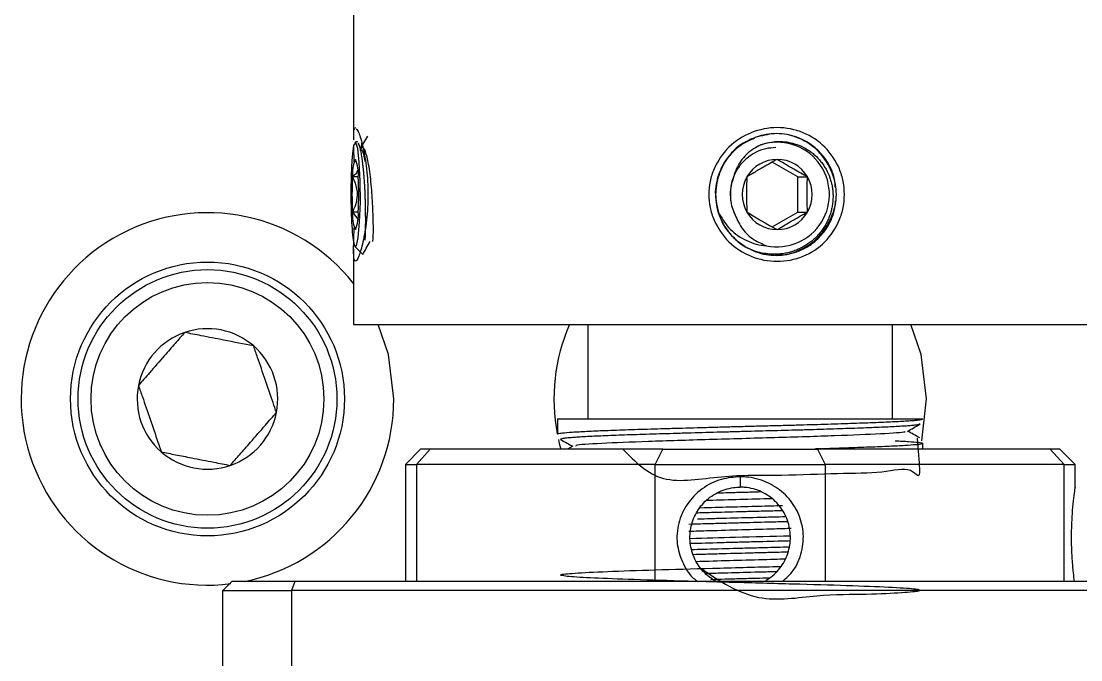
# Model space of a CAD drawing. Header units: millimetres. Extents: x 0 to 279, y 0 to 216.
# Drawn here: x 38.88 to 44.68, y 121.3 to 124.8 of the extents above; entities that cross this region are included whole.
import ezdxf

# ---------------------------------------------------------------- set-up
doc = ezdxf.new("R2010")
doc.units = ezdxf.units.MM

msp = doc.modelspace()

# ---------------------------------------------------------------- linework, layer by layer
at = {"color": 7, "linetype": 'Continuous', "lineweight": 25}
for p, q in [((40.6973, 125.0613), (40.6973, 124.1519)), ((40.7008, 124.0324), (40.6982, 124.1121)), ((40.7066, 124.1406), (40.7044, 124.1384)), ((40.743, 124.0989), (40.7231, 124.1338)), ((40.7397, 124.1368), (40.7403, 124.1147)), ((43.129, 123.9493), (42.9894, 124.0302)), ((40.723, 123.9493), (40.6911, 123.9493)), ((43.129, 123.9493), (43.1826, 123.9493)), ((43.129, 123.7569), (43.129, 123.9493)), ((40.6911, 123.7569), (40.7202, 123.7188)), ((40.723, 123.7569), (40.6911, 123.7569)), ((42.9893, 123.6759), (43.129, 123.7569)), ((43.129, 123.7569), (43.1826, 123.7569)), ((40.6973, 123.5542), (40.6973, 123.1414)), ((40.7044, 123.5678), (40.7457, 123.526)), ((40.6973, 123.1414), (44.9306, 123.1414)), ((41.9806, 123.1414), (41.9806, 122.6248)), ((43.6473, 122.6248), (43.6473, 123.1414)), ((43.808, 122.5045), (43.834, 122.7331)), ((41.814, 122.6248), (41.814, 122.5409)), ((41.814, 122.6248), (43.8138, 122.6248)), ((41.8984, 122.4749), (41.8694, 122.4581)), ((43.814, 122.4581), (43.814, 122.4895)), ((41.064, 122.4581), (40.9806, 122.3748)), ((41.1159, 122.4581), (41.0409, 122.3748)), ((41.1159, 122.4581), (41.064, 122.4581)), ((42.3907, 122.4581), (41.1159, 122.4581)), ((42.3479, 122.3748), (42.3907, 122.4581)), ((42.3907, 122.4581), (43.2373, 122.4581)), ((43.2373, 122.4581), (43.2801, 122.3748)), ((44.512, 122.4581), (43.2373, 122.4581)), ((44.5871, 122.3748), (44.512, 122.4581)), ((44.564, 122.4581), (44.512, 122.4581)), ((44.6473, 122.3748), (44.564, 122.4581)), ((40.9806, 122.3748), (40.9806, 121.7331)), ((40.9806, 122.3748), (41.0409, 122.3748)), ((42.3479, 122.3748), (41.0409, 122.3748)), ((41.0409, 122.3748), (41.0409, 121.7331)), ((42.3479, 122.3748), (43.2801, 122.3748)), ((42.3479, 121.7331), (42.3479, 122.3748)), ((43.2801, 122.3748), (43.2801, 121.7331)), ((44.5871, 122.3748), (43.2801, 122.3748)), ((44.5871, 121.7331), (44.5871, 122.3748)), ((44.5871, 122.3748), (44.6473, 122.3748)), ((44.6473, 122.2498), (44.6473, 122.3748)), ((42.814, 122.3072), (42.814, 122.2498)), ((39.9806, 121.6831), (40.0306, 121.7331)), ((40.3761, 121.7331), (40.0306, 121.7331)), ((40.3761, 121.7331), (40.3574, 121.6831)), ((45.2518, 121.7331), (40.3761, 121.7331)), ((39.9806, 120.9248), (39.9806, 121.6831)), ((39.9806, 121.6831), (40.3574, 121.6831)), ((45.2705, 121.6831), (40.3574, 121.6831)), ((40.3574, 121.6831), (40.3574, 120.9248))]:
    msp.add_line(p, q, dxfattribs=at)
at = {"color": 7, "linetype": 'Continuous', "lineweight": 25, "flags": 128}
for points in [[(40.7014, 123.5726), (40.7125, 123.5721), (40.7227, 123.6176), (40.7304, 123.7018), (40.7342, 123.8107), (40.7336, 123.9266), (40.7286, 124.0305), (40.7201, 124.1052), (40.7095, 124.1386), (40.6984, 124.1252)], [(40.9173, 122.7331), (40.8877, 122.9772), (40.832, 123.1414)], [(43.834, 122.7331), (43.8043, 122.9772), (43.7487, 123.1414)], [(41.8186, 122.5103), (41.8236, 122.489), (41.8318, 122.4581)]]:
    msp.add_lwpolyline(points, dxfattribs=at)
at = {"color": 7, "linetype": 'Continuous', "lineweight": 25}
for radius in [0.75, 0.7083, 0.6375]:
    msp.add_circle((39.8973, 122.7331), radius, dxfattribs=at)
for centre, radius, start, end in [((43.0162, 123.853), 0.2864, 258.20399, 108.12941), ((40.8949, 123.9649), 0.2044, 156.77507, 184.38541), ((40.5192, 123.9649), 0.2044, 355.61459, 23.22493), ((43.0169, 123.8541), 0.1914, 90.05009, 150.17884), ((43.0166, 123.8541), 0.1914, 29.82116, 89.94991), ((42.5418, 123.8531), 1.8533, 177.02376, 182.97624), ((38.8722, 123.8531), 1.8533, 357.02376, 2.97624), ((43.0184, 123.8531), 0.1932, 150.12878, 209.87122), ((43.0151, 123.8531), 0.1932, 330.12878, 29.87122), ((39.8973, 122.7331), 1.02, 38.34275, 277.23102), ((40.8949, 123.7412), 0.2044, 175.61459, 203.22493), ((40.5192, 123.7412), 0.2044, 336.77507, 4.38541), ((43.0136, 123.8524), 0.333, 197.09644, 241.72439), ((43.0169, 123.8521), 0.1914, 209.82116, 269.94991), ((43.0166, 123.8521), 0.1914, 270.05009, 330.17884), ((39.8973, 122.7331), 0.3849, 48.90698, 108.90698), ((42.814, 122.7331), 1.02, 156.40139, 190.84283), ((39.8973, 122.7331), 0.3849, 108.90698, 168.90698), ((39.8973, 122.7331), 0.3849, 348.90698, 48.90698), ((39.8973, 122.7331), 0.3849, 168.90698, 228.90698), ((39.8973, 122.7331), 1.02, 281.36488, 0), ((39.8973, 122.7331), 0.3849, 288.90698, 348.90698), ((39.8973, 122.7331), 0.3849, 228.90698, 288.90698)]:
    msp.add_arc(centre, radius, start, end, dxfattribs=at)
for points, knots in [([(40.6982, 124.1519), (40.6979, 124.1663), (40.6972, 124.21), (40.7031, 124.2155), (40.7071, 124.2192)], [0, 0, 0, 0, 0.330177, 1, 1, 1, 1]), ([(43.3851, 123.8531), (43.3837, 123.8292), (43.3809, 123.7812), (43.3516, 123.6892), (43.2845, 123.5867), (43.1618, 123.5066), (43.0168, 123.4772), (42.8709, 123.5066), (42.7458, 123.5868), (42.6763, 123.6894), (42.647, 123.7814), (42.6396, 123.8534), (42.647, 123.9254), (42.6762, 124.0172), (42.746, 124.1195), (42.8711, 124.1996), (43.0172, 124.2291), (43.1622, 124.1994), (43.2847, 124.1192), (43.3518, 124.0168), (43.381, 123.9249), (43.3837, 123.8769), (43.3851, 123.8531)], [0, 0, 0, 0, 0.030863, 0.062197, 0.124436, 0.187094, 0.25002, 0.312949, 0.375574, 0.437846, 0.469239, 0.50015, 0.530966, 0.562303, 0.624458, 0.687121, 0.7501, 0.813074, 0.875722, 0.937865, 0.969183, 1, 1, 1, 1]), ([(40.7115, 124.2124), (40.7159, 124.2077), (40.726, 124.1968), (40.7496, 124.118), (40.7666, 124.0169), (40.7747, 123.9249), (40.7754, 123.8769), (40.7758, 123.8531)], [0, 0, 0, 0, 0.204207, 0.470917, 0.735475, 0.868804, 1, 1, 1, 1]), ([(40.7735, 124.1729), (40.7664, 124.1605), (40.7542, 124.1391), (40.7421, 124.118), (40.7371, 124.1092)], [0, 0, 0, 0, 0.585359, 1, 1, 1, 1]), ([(43.3415, 123.8531), (43.3379, 123.8912), (43.3321, 123.9526), (43.2939, 124.0314), (43.2484, 124.0907), (43.1901, 124.1375), (43.1123, 124.1755), (43.0132, 124.1931), (42.9132, 124.1757), (42.8341, 124.1377), (42.7746, 124.091), (42.7272, 124.0317), (42.6893, 123.953), (42.6699, 123.8577), (42.687, 123.7882), (42.695, 123.7558)], [0, 0, 0, 0, 0.099277, 0.160084, 0.228239, 0.296051, 0.356776, 0.456665, 0.556632, 0.617354, 0.685134, 0.753368, 0.814209, 0.913416, 1, 1, 1, 1]), ([(42.8908, 124.1601), (42.8689, 124.1519), (42.8114, 124.1304), (42.7389, 124.0565), (42.6863, 123.9536), (42.6724, 123.8374), (42.6982, 123.724), (42.76, 123.6232), (42.8243, 123.5802), (42.8558, 123.5591)], [0, 0, 0, 0, 0.092699, 0.243648, 0.397839, 0.546343, 0.697024, 0.851258, 1, 1, 1, 1]), ([(42.8824, 124.1582), (42.8534, 124.144), (42.7891, 124.1126), (42.7197, 124.0255), (42.6808, 123.9209), (42.6767, 123.8274), (42.6903, 123.7739), (42.6953, 123.7545)], [0, 0, 0, 0, 0.197357, 0.439256, 0.662834, 0.877174, 1, 1, 1, 1]), ([(43.3348, 123.893), (43.3348, 123.8958), (43.3347, 123.9281), (43.313, 123.9883), (43.269, 124.0651), (43.2048, 124.1261), (43.1197, 124.1723), (43.0164, 124.195), (42.9439, 124.1772), (42.9096, 124.1689)], [0, 0, 0, 0, 0.014305, 0.165783, 0.319548, 0.470117, 0.616168, 0.81865, 1, 1, 1, 1]), ([(40.6984, 124.1252), (40.6978, 124.1219), (40.6965, 124.1153), (40.6945, 124.103), (40.6927, 124.089), (40.6909, 124.0726), (40.6892, 124.0542), (40.6878, 124.0349), (40.6866, 124.0152), (40.6856, 123.9954), (40.6848, 123.9745), (40.6842, 123.9559), (40.6839, 123.9442), (40.6838, 123.94)], [0, 0, 0, 0, 0.0914011, 0.1833479, 0.2817744, 0.38101, 0.4829305, 0.5858177, 0.6745793, 0.7639801, 0.8554035, 0.9475277, 1, 1, 1, 1]), ([(40.7071, 124.1402), (40.7086, 124.1418), (40.7124, 124.1457), (40.7161, 124.1427), (40.7183, 124.1409)], [0, 0, 0, 0, 0.410065, 1, 1, 1, 1]), ([(40.7226, 124.1336), (40.7234, 124.1324), (40.7264, 124.1278), (40.7311, 124.1115), (40.7369, 124.0856), (40.7415, 124.0579), (40.745, 124.0329), (40.7474, 124.0126), (40.7497, 123.9911), (40.7519, 123.9684), (40.7538, 123.9446), (40.7555, 123.9201), (40.757, 123.8952), (40.7583, 123.87), (40.7593, 123.8443), (40.7601, 123.8186), (40.7607, 123.7931), (40.7612, 123.7678), (40.7615, 123.7428), (40.7617, 123.7183), (40.7616, 123.6946), (40.7614, 123.6718), (40.7609, 123.6499), (40.7603, 123.6295), (40.7596, 123.6136), (40.7591, 123.6052), (40.7589, 123.6024)], [0, 0, 0, 0, 0.025998, 0.098458, 0.17244, 0.246342, 0.283829, 0.321838, 0.359372, 0.397442, 0.435784, 0.474684, 0.512219, 0.550014, 0.58862, 0.627496, 0.665527, 0.703809, 0.742877, 0.782217, 0.821277, 0.860607, 0.900794, 0.941275, 0.980335, 1, 1, 1, 1]), ([(40.8029, 123.5964), (40.8033, 123.5995), (40.8041, 123.6057), (40.8054, 123.6319), (40.8058, 123.6691), (40.8048, 123.7173), (40.8027, 123.7733), (40.7995, 123.8328), (40.7954, 123.893), (40.7894, 123.9517), (40.7819, 124.0056), (40.7734, 124.0505), (40.7647, 124.0839), (40.7551, 124.1061), (40.7481, 124.1091), (40.7446, 124.1106)], [0, 0, 0, 0, 0.077885, 0.152939, 0.228801, 0.30708, 0.385604, 0.462157, 0.536786, 0.614212, 0.692905, 0.770622, 0.845469, 0.921612, 1, 1, 1, 1]), ([(43.0084, 124.1099), (42.9902, 124.1087), (42.9522, 124.1062), (42.898, 124.0851), (42.8481, 124.0523), (42.8069, 124.0079), (42.7769, 123.9544), (42.7605, 123.8958), (42.7581, 123.8356), (42.7675, 123.7831), (42.7808, 123.7527), (42.7861, 123.7406)], [0, 0, 0, 0, 0.107287, 0.223457, 0.337286, 0.455475, 0.575307, 0.693367, 0.807099, 0.923451, 1, 1, 1, 1]), ([(42.9271, 124.1252), (42.9136, 124.1183), (42.8707, 124.0961), (42.8136, 124.0397), (42.7842, 123.9775), (42.7764, 123.9442), (42.7754, 123.94)], [0, 0, 0, 0, 0.1839598, 0.5858034, 0.9473134, 1, 1, 1, 1]), ([(42.9271, 124.1252), (42.9346, 124.1279), (42.9574, 124.1359), (42.9894, 124.142), (43.0217, 124.1442), (43.0541, 124.1435), (43.0863, 124.1388), (43.1175, 124.13), (43.1479, 124.1186), (43.1767, 124.1034), (43.2035, 124.0847), (43.2289, 124.0637), (43.2517, 124.0395), (43.2714, 124.0126), (43.289, 123.9838), (43.303, 123.9527), (43.3129, 123.9201), (43.3183, 123.8952), (43.3216, 123.87), (43.3227, 123.8443), (43.3217, 123.8186), (43.3187, 123.7931), (43.3136, 123.7678), (43.3063, 123.7428), (43.297, 123.7183), (43.2857, 123.6946), (43.2723, 123.6718), (43.2569, 123.6499), (43.2397, 123.6294), (43.2209, 123.6106), (43.2008, 123.5935), (43.179, 123.578), (43.156, 123.5643), (43.1321, 123.5526), (43.1073, 123.5429), (43.0816, 123.5352), (43.0551, 123.5295), (43.0281, 123.5261), (43.0006, 123.5249), (42.9729, 123.5261), (42.939, 123.5305), (42.8991, 123.54), (42.8704, 123.5527), (42.8558, 123.5591)], [0, 0, 0, 0, 0.019637, 0.059579, 0.079931, 0.099569, 0.13951, 0.159863, 0.1795, 0.21943, 0.239758, 0.259789, 0.300502, 0.32123, 0.341699, 0.383332, 0.404547, 0.425016, 0.445627, 0.46668, 0.487881, 0.508621, 0.529498, 0.550804, 0.572257, 0.593558, 0.615007, 0.636922, 0.658998, 0.680299, 0.701748, 0.723661, 0.745733, 0.767186, 0.788778, 0.810811, 0.832995, 0.855127, 0.877414, 0.900185, 0.923123, 0.961162, 1, 1, 1, 1]), ([(40.7615, 124.0338), (40.7603, 124.0403), (40.7561, 124.0632), (40.75, 124.0857), (40.7445, 124.0942), (40.7427, 124.0971)], [0, 0, 0, 0, 0.207691, 0.735739, 1, 1, 1, 1]), ([(43.0167, 124.0455), (42.9919, 124.0318), (42.9494, 124.0082), (42.8911, 123.9739), (42.8632, 123.9569), (42.8508, 123.9493)], [0, 0, 0, 0, 0.439105, 0.751358, 1, 1, 1, 1]), ([(43.1826, 123.9493), (43.1578, 123.9631), (43.1153, 123.9867), (43.057, 124.0209), (43.0291, 124.038), (43.0167, 124.0455)], [0, 0, 0, 0, 0.439105, 0.751358, 1, 1, 1, 1]), ([(40.7197, 123.9889), (40.7181, 123.9833), (40.7142, 123.9694), (40.6997, 123.9569), (40.6911, 123.9493)], [0, 0, 0, 0, 0.400086, 1, 1, 1, 1]), ([(40.6838, 123.94), (40.6835, 123.9307), (40.6824, 123.894), (40.6819, 123.8237), (40.6839, 123.7685), (40.6849, 123.7406)], [0, 0, 0, 0, 0.14307, 0.566595, 1, 1, 1, 1]), ([(40.6911, 123.9493), (40.6962, 123.9384), (40.7103, 123.9077), (40.7213, 123.851), (40.7094, 123.7961), (40.6955, 123.7663), (40.6911, 123.7569)], [0, 0, 0, 0, 0.180942, 0.506293, 0.843975, 1, 1, 1, 1]), ([(42.7754, 123.94), (42.7724, 123.9307), (42.7651, 123.9078), (42.7597, 123.8693), (42.7606, 123.8256), (42.7687, 123.7818), (42.7803, 123.7544), (42.7861, 123.7406)], [0, 0, 0, 0, 0.142624, 0.35145, 0.566333, 0.779919, 1, 1, 1, 1]), ([(42.8508, 123.9493), (42.8503, 123.9384), (42.849, 123.9077), (42.8479, 123.851), (42.8491, 123.7961), (42.8504, 123.7663), (42.8508, 123.7569)], [0, 0, 0, 0, 0.180942, 0.506293, 0.843975, 1, 1, 1, 1]), ([(43.1826, 123.7569), (43.1822, 123.7663), (43.1809, 123.7961), (43.1797, 123.851), (43.1808, 123.9077), (43.1821, 123.9384), (43.1826, 123.9493)], [0, 0, 0, 0, 0.156025, 0.493707, 0.819058, 1, 1, 1, 1]), ([(40.7758, 123.8531), (40.7754, 123.8292), (40.7746, 123.7812), (40.7666, 123.6892), (40.7494, 123.5867), (40.7245, 123.5066), (40.7053, 123.477), (40.6966, 123.5074), (40.6974, 123.5748), (40.6998, 123.6436), (40.7007, 123.6705)], [0, 0, 0, 0, 0.074275, 0.149683, 0.299465, 0.450256, 0.601692, 0.753137, 0.903849, 1, 1, 1, 1]), ([(42.8504, 123.5633), (42.8668, 123.5547), (42.917, 123.5283), (43.0132, 123.5135), (43.112, 123.5305), (43.1898, 123.5685), (43.2481, 123.6153), (43.2938, 123.6745), (43.3321, 123.7534), (43.3379, 123.8149), (43.3415, 123.8531)], [0, 0, 0, 0, 0.079936, 0.244986, 0.410005, 0.510308, 0.622309, 0.735114, 0.835746, 1, 1, 1, 1]), ([(43.0033, 123.5228), (43.0186, 123.5222), (43.0634, 123.5206), (43.1347, 123.5433), (43.2107, 123.587), (43.2738, 123.6504), (43.3159, 123.7287), (43.3362, 123.7876), (43.3357, 123.8177), (43.3357, 123.8185)], [0, 0, 0, 0, 0.093716, 0.274501, 0.449278, 0.630416, 0.814538, 0.995073, 1, 1, 1, 1]), ([(42.6953, 123.7545), (42.7121, 123.726), (42.7476, 123.6658), (42.8349, 123.6012), (42.9109, 123.5759), (42.9525, 123.573), (42.9576, 123.5726)], [0, 0, 0, 0, 0.296512, 0.624808, 0.953918, 1, 1, 1, 1]), ([(42.8508, 123.7569), (42.8735, 123.7431), (42.9122, 123.7195), (42.9722, 123.6853), (43.003, 123.6682), (43.0167, 123.6606)], [0, 0, 0, 0, 0.439105, 0.751358, 1, 1, 1, 1]), ([(43.0167, 123.6606), (43.0394, 123.6744), (43.0781, 123.698), (43.1381, 123.7322), (43.1689, 123.7493), (43.1826, 123.7569)], [0, 0, 0, 0, 0.439105, 0.751358, 1, 1, 1, 1]), ([(40.6849, 123.7406), (40.686, 123.714), (40.6883, 123.6609), (40.6944, 123.6035), (40.6991, 123.5824), (40.7014, 123.5726)], [0, 0, 0, 0, 0.348466, 0.697112, 1, 1, 1, 1]), ([(42.7861, 123.7406), (42.798, 123.714), (42.8217, 123.6609), (42.8849, 123.6035), (42.9346, 123.5824), (42.9576, 123.5726)], [0, 0, 0, 0, 0.348466, 0.697112, 1, 1, 1, 1]), ([(40.7471, 123.5238), (40.7536, 123.5354), (40.7673, 123.5594), (40.7811, 123.5835), (40.7883, 123.596)], [0, 0, 0, 0, 0.480461, 1, 1, 1, 1]), ([(39.7726, 123.0972), (39.7553, 123.0774), (39.72, 123.0369), (39.6546, 122.9619), (39.5844, 122.8815), (39.5395, 122.83), (39.5196, 122.8071)], [0, 0, 0, 0, 0.216453, 0.440306, 0.751896, 1, 1, 1, 1]), ([(40.1503, 123.0232), (40.0962, 123.0338), (40.0037, 123.0519), (39.8692, 123.0783), (39.8023, 123.0914), (39.7726, 123.0972)], [0, 0, 0, 0, 0.439122, 0.751371, 1, 1, 1, 1]), ([(40.275, 122.659), (40.2689, 122.6769), (40.2496, 122.7333), (40.214, 122.8371), (40.1773, 122.9444), (40.1574, 123.0024), (40.1503, 123.0232)], [0, 0, 0, 0, 0.156025, 0.493707, 0.819058, 1, 1, 1, 1]), ([(39.5196, 122.8071), (39.5267, 122.7864), (39.5466, 122.7284), (39.5833, 122.6211), (39.6189, 122.5173), (39.6382, 122.4609), (39.6443, 122.443)], [0, 0, 0, 0, 0.180942, 0.506293, 0.843975, 1, 1, 1, 1]), ([(40.022, 122.369), (40.0394, 122.3888), (40.0746, 122.4292), (40.14, 122.5043), (40.2102, 122.5847), (40.2551, 122.6362), (40.275, 122.659)], [0, 0, 0, 0, 0.216453, 0.440306, 0.751896, 1, 1, 1, 1]), ([(41.8157, 122.5409), (41.8151, 122.5411), (41.8125, 122.5421), (41.8196, 122.5438), (41.8355, 122.5467), (41.8671, 122.5496), (41.9113, 122.5526), (41.9643, 122.5556), (42.0297, 122.5587), (42.1057, 122.5617), (42.1886, 122.5647), (42.2808, 122.5676), (42.38, 122.5705), (42.4834, 122.5735), (42.5921, 122.5765), (42.7032, 122.5796), (42.7876, 122.5819), (42.8717, 122.5841), (42.9553, 122.5863), (43.0388, 122.5884), (43.1475, 122.5913), (43.2518, 122.5944), (43.3493, 122.5974), (43.4418, 122.6005), (43.5258, 122.6035), (43.5993, 122.6065), (43.6653, 122.6093), (43.7195, 122.6122), (43.7607, 122.6153), (43.7891, 122.618), (43.8087, 122.6207), (43.8105, 122.6226), (43.8112, 122.6233)], [0, 0, 0, 0, 0.008009, 0.035267, 0.062922, 0.116622, 0.143879, 0.171533, 0.225232, 0.252489, 0.280143, 0.333845, 0.361103, 0.388758, 0.442457, 0.469714, 0.497368, 0.524052, 0.550922, 0.578376, 0.606032, 0.659731, 0.686988, 0.714642, 0.768343, 0.795601, 0.823257, 0.876956, 0.904213, 0.931867, 0.974199, 1, 1, 1, 1]), ([(43.7931, 122.5978), (43.795, 122.5971), (43.8005, 122.5949), (43.7914, 122.5918), (43.7693, 122.5887), (43.7458, 122.5865), (43.716, 122.5842), (43.6793, 122.582), (43.6365, 122.5798), (43.5718, 122.577), (43.496, 122.574), (43.4109, 122.5709), (43.3202, 122.5678), (43.2218, 122.5648), (43.118, 122.5618), (43.0114, 122.5589), (42.9015, 122.5561), (42.7908, 122.5531), (42.6804, 122.55), (42.5713, 122.5469), (42.4662, 122.5439), (42.3645, 122.5409), (42.2685, 122.5381), (42.1809, 122.5352), (42.0992, 122.5322), (42.0273, 122.5291), (41.967, 122.5261), (41.9278, 122.5238), (41.895, 122.5215), (41.8684, 122.5193), (41.8485, 122.5172), (41.832, 122.5143), (41.8269, 122.512), (41.8329, 122.5103), (41.8332, 122.5102)], [0, 0, 0, 0, 0.025119, 0.076211, 0.102245, 0.127371, 0.152671, 0.178522, 0.204563, 0.229681, 0.280771, 0.306803, 0.331927, 0.383028, 0.409067, 0.434188, 0.485285, 0.511321, 0.536442, 0.587539, 0.613575, 0.638699, 0.689801, 0.71584, 0.740959, 0.792051, 0.818085, 0.843211, 0.868511, 0.894362, 0.920403, 0.945521, 0.996611, 1, 1, 1, 1]), ([(43.7296, 122.5556), (43.7408, 122.5621), (43.7632, 122.575), (43.7856, 122.5879), (43.7968, 122.5944)], [0, 0, 0, 0, 0.499984, 1, 1, 1, 1]), ([(43.7135, 122.5555), (43.7158, 122.5543), (43.7247, 122.5496), (43.5954, 122.5414), (43.3462, 122.531), (43.0065, 122.5206), (42.6405, 122.5102), (42.2981, 122.4998), (42.0429, 122.4893), (41.9071, 122.481), (41.9135, 122.4761), (41.9153, 122.4748)], [0, 0, 0, 0, 0.045445, 0.174442, 0.30344, 0.432437, 0.561435, 0.690433, 0.81943, 0.948428, 1, 1, 1, 1]), ([(43.7967, 122.5194), (43.7855, 122.5259), (43.7638, 122.5383), (43.7422, 122.5508), (43.7318, 122.5569)], [0, 0, 0, 0, 0.517685, 1, 1, 1, 1]), ([(41.8324, 122.5105), (41.8436, 122.504), (41.8649, 122.4917), (41.8862, 122.4794), (41.8962, 122.4736)], [0, 0, 0, 0, 0.526253, 1, 1, 1, 1]), ([(42.1717, 122.4576), (42.2389, 122.3897), (42.3765, 122.2507), (42.7133, 122.3205), (43.0444, 122.312), (43.3555, 122.3282), (43.604, 122.3256), (43.7634, 122.374), (43.8081, 122.2584), (43.7903, 122.4533), (43.7843, 122.5189)], [0, 0, 0, 0, 0.127694, 0.261724, 0.395786, 0.529809, 0.663865, 0.7979, 0.931943, 1, 1, 1, 1]), ([(43.662, 122.5042), (43.6754, 122.5035), (43.7031, 122.502), (43.7493, 122.4991), (43.7842, 122.4961), (43.8049, 122.4933), (43.8162, 122.4903), (43.8134, 122.4873), (43.7963, 122.4842), (43.7699, 122.4812), (43.7298, 122.4782), (43.6769, 122.4752), (43.6158, 122.4724), (43.5429, 122.4694), (43.4601, 122.4664), (43.371, 122.4634), (43.2911, 122.4608), (43.2308, 122.4591), (43.2221, 122.4588)], [0, 0, 0, 0, 0.0459088, 0.0946242, 0.1931769, 0.2434839, 0.2921967, 0.3907441, 0.4410482, 0.4897622, 0.5883119, 0.6386172, 0.687331, 0.7858804, 0.8361855, 0.8848983, 0.9834454, 1, 1, 1, 1]), ([(39.6443, 122.443), (39.6702, 122.4379), (39.7228, 122.4276), (39.8205, 122.4085), (39.9253, 122.3879), (39.9923, 122.3748), (40.022, 122.369)], [0, 0, 0, 0, 0.2164527, 0.4403056, 0.751896, 1, 1, 1, 1]), ([(42.814, 122.3072), (42.7793, 122.3042), (42.7051, 122.2978), (42.6014, 122.2452), (42.519, 122.1607), (42.4715, 122.0544), (42.4628, 121.9427), (42.494, 121.8388), (42.5356, 121.7659), (42.5734, 121.739), (42.5818, 121.7331)], [0, 0, 0, 0, 0.12858, 0.274381, 0.421951, 0.561286, 0.699704, 0.827452, 0.961829, 1, 1, 1, 1]), ([(43.045, 121.7331), (43.0662, 121.7523), (43.1154, 121.7967), (43.1558, 121.8951), (43.165, 122.0056), (43.1353, 122.1113), (43.0749, 122.2024), (42.9846, 122.2703), (42.8925, 122.3031), (42.834, 122.3061), (42.814, 122.3072)], [0, 0, 0, 0, 0.10589, 0.244714, 0.382921, 0.510732, 0.645, 0.783048, 0.925617, 1, 1, 1, 1]), ([(42.6894, 121.7301), (42.6875, 121.7309), (42.6715, 121.7377), (42.6449, 121.7569), (42.6107, 121.7875), (42.5824, 121.8242), (42.5602, 121.8654), (42.5454, 121.9096), (42.5383, 121.956), (42.539, 122.0019), (42.5473, 122.0469), (42.5626, 122.0893), (42.5849, 122.1292), (42.6135, 122.1649), (42.6482, 122.1958), (42.6875, 122.2204), (42.731, 122.2384), (42.7676, 122.2465), (42.7956, 122.2494), (42.8078, 122.2496), (42.814, 122.2498)], [0, 0, 0, 0, 0.008462, 0.071034, 0.133034, 0.196786, 0.259502, 0.324076, 0.386046, 0.449923, 0.510103, 0.57197, 0.63326, 0.696262, 0.758691, 0.822912, 0.885524, 0.950036, 0.97496, 1, 1, 1, 1]), ([(42.9546, 121.7393), (42.964, 121.745), (42.9863, 121.7586), (43.0168, 121.7874), (43.0453, 121.8236), (43.0675, 121.8649), (43.0824, 121.9091), (43.0896, 121.9554), (43.089, 122.0013), (43.0808, 122.0463), (43.0656, 122.0888), (43.0434, 122.1287), (43.0148, 122.1645), (42.9802, 122.1955), (42.941, 122.2202), (42.8975, 122.2382), (42.8608, 122.2464), (42.8327, 122.2494), (42.8202, 122.2496), (42.814, 122.2498)], [0, 0, 0, 0, 0.046233, 0.109784, 0.175127, 0.239475, 0.305731, 0.369302, 0.434828, 0.496578, 0.560057, 0.622949, 0.687601, 0.751624, 0.817483, 0.881732, 0.947934, 0.973904, 1, 1, 1, 1]), ([(44.6473, 122.2498), (44.6469, 122.2467), (44.6459, 122.2407), (44.6395, 122.1939), (44.6322, 122.1247), (44.6269, 122.0378), (44.626, 121.9439), (44.6299, 121.8546), (44.6367, 121.7789), (44.6408, 121.7479), (44.6427, 121.7331)], [0, 0, 0, 0, 0.126172, 0.252311, 0.379323, 0.50695, 0.633613, 0.759236, 0.885363, 1, 1, 1, 1]), ([(42.9879, 122.1868), (42.8695, 122.1835), (42.7451, 122.18), (42.6336, 122.1765), (42.6283, 122.1763)], [0, 0, 0, 0, 0.951656, 1, 1, 1, 1]), ([(42.9297, 122.2235), (42.909, 122.2229), (42.8614, 122.2216), (42.7789, 122.2194), (42.7181, 122.2177), (42.6842, 122.2168)], [0, 0, 0, 0, 0.253209, 0.58375, 1, 1, 1, 1]), ([(42.5969, 122.1373), (42.7045, 122.1403), (42.8576, 122.1445), (43.0028, 122.1485), (43.0458, 122.1497)], [0, 0, 0, 0, 0.703299, 1, 1, 1, 1]), ([(43.0465, 122.1206), (43.0322, 122.1202), (42.9901, 122.1191), (42.9194, 122.1173), (42.8072, 122.1143), (42.6946, 122.1113), (42.6078, 122.1089), (42.5774, 122.108), (42.5744, 122.1079)], [0, 0, 0, 0, 0.092898, 0.273095, 0.447582, 0.800572, 0.980758, 1, 1, 1, 1]), ([(42.5803, 122.0762), (42.6046, 122.0769), (42.6568, 122.0783), (42.7654, 122.0813), (42.8783, 122.0843), (42.9869, 122.0871), (43.0392, 122.0885), (43.064, 122.0891)], [0, 0, 0, 0, 0.152705, 0.328506, 0.669899, 0.843184, 1, 1, 1, 1]), ([(43.0934, 122.0235), (43.0634, 122.0225), (42.9254, 122.0181), (42.7146, 122.0125), (42.5689, 122.0078), (42.5321, 122.0066)], [0, 0, 0, 0, 0.171667, 0.790489, 1, 1, 1, 1]), ([(43.0743, 122.0606), (43.0727, 122.0606), (43.0452, 122.0598), (42.9625, 122.0577), (42.8522, 122.0547), (42.7416, 122.0517), (42.6433, 122.049), (42.5754, 122.047), (42.5337, 122.0458)], [0, 0, 0, 0, 0.009285, 0.157959, 0.460359, 0.614445, 0.763136, 1, 1, 1, 1]), ([(42.5399, 121.969), (42.6228, 121.9714), (42.8042, 121.9766), (42.988, 121.9814), (43.0879, 121.9841)], [0, 0, 0, 0, 0.456909, 1, 1, 1, 1]), ([(43.0883, 121.955), (43.0728, 121.9546), (43.0035, 121.9528), (42.9028, 121.9502), (42.7904, 121.9472), (42.6781, 121.9442), (42.5965, 121.9419), (42.542, 121.9404)], [0, 0, 0, 0, 0.087264, 0.391414, 0.54667, 0.697007, 1, 1, 1, 1]), ([(42.5472, 121.9086), (42.5683, 121.9092), (42.6431, 121.9113), (42.7489, 121.9142), (42.8613, 121.9172), (42.9648, 121.9199), (43.0379, 121.9218), (43.0833, 121.923)], [0, 0, 0, 0, 0.1206932, 0.4278418, 0.5837446, 0.7419204, 1, 1, 1, 1]), ([(43.0759, 121.8941), (43.0601, 121.8936), (43.0175, 121.8924), (42.946, 121.8906), (42.836, 121.8876), (42.7249, 121.8846), (42.6227, 121.8817), (42.5761, 121.8804), (42.5568, 121.8799)], [0, 0, 0, 0, 0.095172, 0.255719, 0.410588, 0.725586, 0.886092, 1, 1, 1, 1]), ([(43.0612, 121.8558), (43.0417, 121.8552), (42.9138, 121.8511), (42.7299, 121.8462), (42.5976, 121.842), (42.5746, 121.8413)], [0, 0, 0, 0, 0.129149, 0.848536, 1, 1, 1, 1]), ([(42.5996, 121.8041), (42.7016, 121.736), (42.8988, 121.6044), (43.244, 121.6655), (43.5166, 121.6613), (43.7142, 121.6734), (43.8091, 121.6818), (43.7921, 121.6908), (43.6646, 121.6996), (43.4412, 121.7089), (43.1469, 121.7174), (42.8152, 121.7269), (42.4833, 121.7353), (42.1957, 121.7444), (41.9802, 121.7528), (41.8476, 121.7612), (41.814, 121.7703), (41.8925, 121.7787), (42.0746, 121.7882), (42.3411, 121.7967), (42.6577, 121.8059), (42.9052, 121.8123), (43.0229, 121.8157), (43.0378, 121.8161)], [0, 0, 0, 0, 0.053356, 0.103178, 0.153, 0.202827, 0.252645, 0.302475, 0.352291, 0.402118, 0.451939, 0.501761, 0.551588, 0.601405, 0.647638, 0.693854, 0.743679, 0.793502, 0.843323, 0.893151, 0.942968, 0.992798, 1, 1, 1, 1]), ([(43.0107, 121.7863), (43.0061, 121.7862), (42.9744, 121.7854), (42.8863, 121.7831), (42.7736, 121.7801), (42.677, 121.7775), (42.6371, 121.7764), (42.6252, 121.776)], [0, 0, 0, 0, 0.037023, 0.251347, 0.684929, 0.906253, 1, 1, 1, 1]), ([(42.6532, 121.7449), (42.6794, 121.7456), (42.7339, 121.7471), (42.8166, 121.7493), (42.8985, 121.7515), (42.9512, 121.7529), (42.9765, 121.7535)], [0, 0, 0, 0, 0.243916, 0.508402, 0.763612, 1, 1, 1, 1])]:
    msp.add_open_spline(points, degree=3, knots=knots, dxfattribs=at)

doc.saveas('drawing.dxf')
